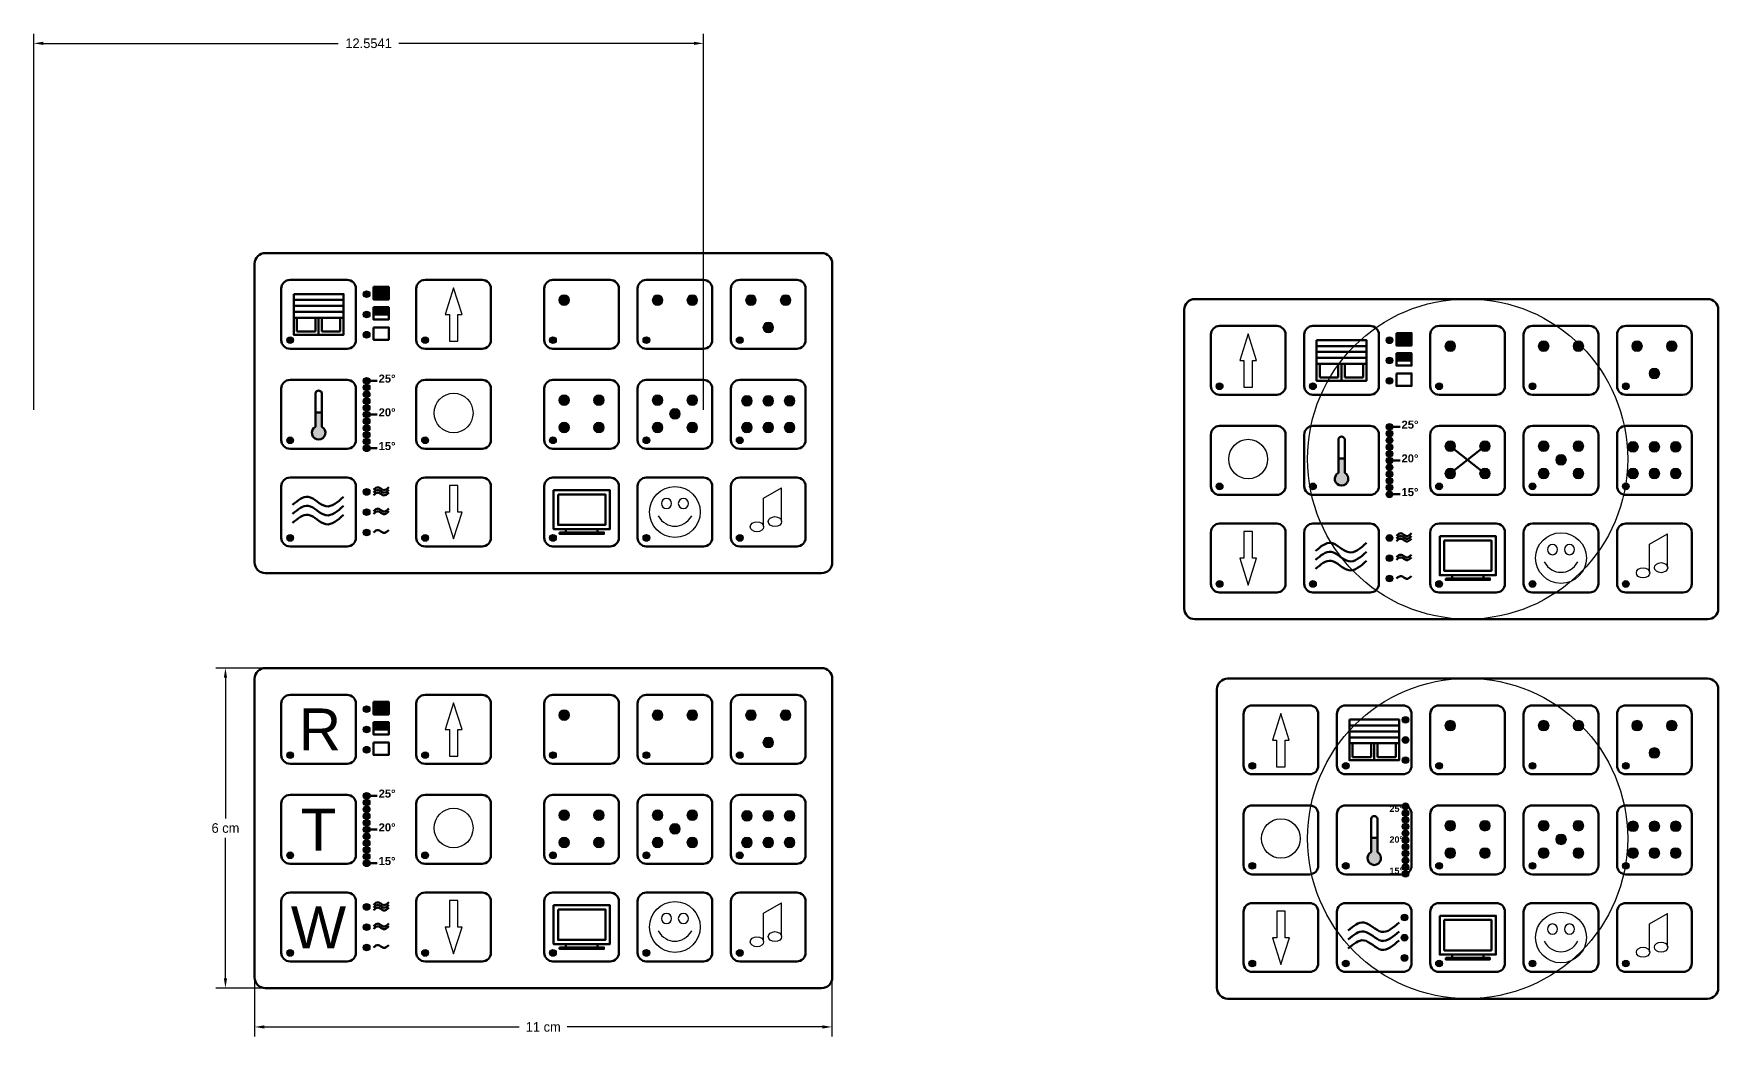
# Model space of a CAD drawing. Header units: centimetres. Extents: x -12 to 94, y -28 to 4.
# Drawn here: x -12.3 to 19.28, y -14.58 to 4.29 of the extents above; entities that cross this region are included whole.
import ezdxf

# ---------------------------------------------------------------- set-up
doc = ezdxf.new("R2010")
doc.units = ezdxf.units.CM
doc.header["$MEASUREMENT"] = 0
doc.layers.add('grafika koło', color=7, linetype='Continuous', lineweight=50)
for name, color, linetype in [('LED_info', 1, 'Continuous'), ('Podświetlenie_klawiszy', 5, 'Continuous'), ('Pole_Touch', 7, 'Continuous'), ('Warstwa 1', 7, 'Continuous'), ('wymiary', 1, 'Continuous')]:
    doc.layers.add(name, color=color, linetype=linetype)
doc.styles.add('0', font='arial.ttf', dxfattribs={"height": 1})
doc.styles.add('1', font='arial.ttf', dxfattribs={"height": 1})
doc.styles.add('2', font='arial.ttf', dxfattribs={"height": 1})
doc.dimstyles.get("Standard").update_dxf_attribs({"dimtxt": 0.18, "dimasz": 0.18, "dimexe": 0.18, "dimexo": 0.0625, "dimgap": 0.09, "dimtad": 0, "dimtih": 1, "dimtoh": 1, "dimdec": 4, "dimzin": 0, "dimdsep": 46, "dimtxsty": 'Standard', "dimcen": 0.09, "dimadec": 0, "dimazin": 0, "dimtfac": 1, "dimtdec": 4, "dimtofl": 0, "dimtmove": 0, "dimatfit": 3, "dimfxl": 1, "dimtolj": 1, "dimtzin": 0, "dimarcsym": 0})

# ---------------------------------------------------------------- blocks, each defined once
blk = doc.blocks.new('Pole_Touch')
at = {"layer": 'Pole_Touch', "lineweight": 100}
blk.add_open_spline([(-0.028, 1.108), (-0.028, 1.108), (1.044, 1.108), (1.044, 1.108), (1.044, 1.108), (1.134, 1.108), (1.208, 1.034), (1.208, 0.944), (1.208, 0.944), (1.208, 0.944), (1.208, -0.019), (1.208, -0.019), (1.208, -0.019), (1.208, -0.109), (1.134, -0.183), (1.044, -0.183), (1.044, -0.183), (1.044, -0.183), (-0.028, -0.183), (-0.028, -0.183), (-0.028, -0.183), (-0.118, -0.183), (-0.192, -0.109), (-0.192, -0.019), (-0.192, -0.019), (-0.192, -0.019), (-0.192, 0.944), (-0.192, 0.944), (-0.192, 0.944), (-0.192, 1.034), (-0.118, 1.108), (-0.028, 1.108)], degree=3, knots=[0, 0, 0, 0, 0.111111, 0.111111, 0.111111, 0.111111, 0.222222, 0.222222, 0.222222, 0.222222, 0.333333, 0.333333, 0.333333, 0.333333, 0.444444, 0.444444, 0.444444, 0.444444, 0.555556, 0.555556, 0.555556, 0.555556, 0.666667, 0.666667, 0.666667, 0.666667, 0.777778, 0.777778, 0.777778, 0.777778, 1, 1, 1, 1], dxfattribs=at)
blk = doc.blocks.new('LED_1')
at = {"layer": 'Podświetlenie_klawiszy'}
blk.add_hatch(color=256, dxfattribs=at).paths.add_polyline_path([(0.0625, 0, 1), (-0.0625, 0, 1)])
blk.add_circle((0, 0), 0.0625, dxfattribs=at)
blk = doc.blocks.new('grafika koło')
h = blk.add_hatch(color=256)
edge = h.paths.add_edge_path()
edge.add_ellipse((0, 0), major_axis=(0, 0.1), ratio=1, start_angle=0, end_angle=360)
at = {"layer": 'grafika koło', "lineweight": 0}
blk.add_ellipse((0, 0), major_axis=(0, 0.1), ratio=1, dxfattribs=at)
blk = doc.blocks.new('LED_info')
at = {"layer": 'LED_info'}
blk.add_hatch(color=256, dxfattribs=at).paths.add_polyline_path([(0.0625, 0, 1), (-0.0625, 0, 1)])
blk.add_circle((0, 0), 0.0625, dxfattribs=at)
blk = doc.blocks.new('*D4')
at = {"layer": 'Defpoints', "color": 0}
for p in [(-8.157, -13.4), (2.665, -13.4), (2.665, -14.313)]:
    blk.add_point(p, dxfattribs=at)
at = {"layer": 'grafika koło', "color": 0, "lineweight": -2}
for p, q in [((-8.157, -13.463), (-8.157, -14.493)), ((2.665, -13.463), (2.665, -14.493)), ((-7.977, -14.313), (-3.196, -14.313)), ((2.485, -14.313), (-2.296, -14.313))]:
    blk.add_line(p, q, dxfattribs=at)
at = {"layer": 'grafika koło', "color": 0}
for points in [[(-7.977, -14.283), (-7.977, -14.343), (-8.157, -14.313)], [(2.485, -14.283), (2.485, -14.343), (2.665, -14.313)]]:
    blk.add_solid(points, dxfattribs=at)
at = {"layer": 'grafika koło', "color": 0, "insert": (-2.746, -14.313), "char_height": 0.18, "attachment_point": 5}
blk.add_mtext('\\A1;11 cm', dxfattribs=at)
blk = doc.blocks.new('*D5')
at = {"layer": 'Defpoints', "color": 0}
for p in [(-8.703, -7.59), (-7.929, -7.59), (-7.929, -13.585)]:
    blk.add_point(p, dxfattribs=at)
at = {"layer": 'grafika koło', "color": 0, "lineweight": -2}
for p, q in [((-7.991, -7.59), (-8.883, -7.59)), ((-8.703, -7.77), (-8.703, -10.408)), ((-8.703, -13.405), (-8.703, -10.768)), ((-7.991, -13.585), (-8.883, -13.585))]:
    blk.add_line(p, q, dxfattribs=at)
at = {"layer": 'grafika koło', "color": 0}
for points in [[(-8.733, -7.77), (-8.673, -7.77), (-8.703, -7.59)], [(-8.733, -13.405), (-8.673, -13.405), (-8.703, -13.585)]]:
    blk.add_solid(points, dxfattribs=at)
at = {"layer": 'grafika koło', "color": 0, "insert": (-8.703, -10.588), "char_height": 0.18, "attachment_point": 5}
blk.add_mtext('\\A1;6 cm', dxfattribs=at)
blk = doc.blocks.new('*D6')
at = {"layer": 'Defpoints', "color": 0}
for p in [(-12.297, 4.111), (-12.297, -2.815), (0.257, -2.815)]:
    blk.add_point(p, dxfattribs=at)
at = {"layer": 'grafika koło', "color": 0, "lineweight": -2}
for p, q in [((-12.297, -2.752), (-12.297, 4.291)), ((-12.117, 4.111), (-6.59, 4.111)), ((0.077, 4.111), (-5.45, 4.111)), ((0.257, -2.752), (0.257, 4.291))]:
    blk.add_line(p, q, dxfattribs=at)
at = {"layer": 'grafika koło', "color": 0}
for points in [[(-12.117, 4.141), (-12.117, 4.081), (-12.297, 4.111)], [(0.077, 4.141), (0.077, 4.081), (0.257, 4.111)]]:
    blk.add_solid(points, dxfattribs=at)
at = {"layer": 'grafika koło', "color": 0, "insert": (-6.02, 4.111), "char_height": 0.18, "attachment_point": 5}
blk.add_mtext('\\A1;12.5541', dxfattribs=at)

msp = doc.modelspace()

# ---------------------------------------------------------------- hatches: boundary and pattern name
at = {"layer": 'grafika koło'}
for points in [[(-6.89678, -3.07095), (-6.89678, -2.80248), (-7.01607, -2.80248), (-7.01607, -3.07095, 4.00225205)], [(12.27556, -3.93362), (12.27556, -3.66515), (12.15627, -3.66515), (12.15627, -3.93362, 4.00225205)], [(12.88887, -11.04137), (12.88887, -10.77289), (12.76957, -10.77289), (12.76957, -11.04137, 4.00225205)]]:
    msp.add_hatch(color=256, dxfattribs=at).paths.add_polyline_path(points)
at = {"layer": 'LED_info'}
for color, points in [(256, [(-5.9936, -2.84206, 1), (-6.1186, -2.84206, 1)]), (256, [(13.17874, -3.70473, 1), (13.05374, -3.70473, 1)]), (256, [(-5.9936, -10.61562, 1), (-6.1186, -10.61562, 1)]), (2, [(13.47645, -10.81247, 1), (13.35145, -10.81247, 1)])]:
    msp.add_hatch(color=color, dxfattribs=at).paths.add_polyline_path(points)

# ---------------------------------------------------------------- linework, layer by layer
at = {"layer": 'grafika koło'}
for p, q in [((2.47014, 0.18322), (-7.95592, 0.18322)), ((-8.15592, -0.01678), (-8.15592, -5.61307)), ((2.67014, -5.61307), (2.67014, -0.01678)), ((-5.92742, -0.48591), (-5.64266, -0.48591)), ((-5.92742, -0.51979), (-5.64266, -0.51979)), ((-5.92742, -0.55367), (-5.64266, -0.55367)), ((-5.92742, -0.58755), (-5.64266, -0.58755)), ((-5.92742, -0.62143), (-5.64266, -0.62143)), ((-7.42324, -0.69615), (-6.4896, -0.69615)), ((-7.42324, -0.80724), (-6.4896, -0.80724)), ((-7.42324, -0.91833), (-6.4896, -0.91833)), ((-5.92742, -0.65531), (-5.64266, -0.65531)), ((-5.92742, -0.86503), (-5.64266, -0.86503)), ((-5.92742, -0.89891), (-5.64266, -0.89891)), ((-5.92742, -0.9328), (-5.64266, -0.9328)), ((9.26802, -0.87944), (9.26802, -6.47574)), ((19.07803, -0.67944), (9.46802, -0.67944)), ((19.27803, -6.47574), (19.27803, -0.87944)), ((-7.42324, -1.02941), (-6.4896, -1.02941)), ((-7.36324, -1.02941), (-7.36324, -1.28657)), ((-7.01642, -1.28657), (-7.01642, -1.02941)), ((-6.95642, -1.02941), (-6.986, -1.02941)), ((-6.95642, -1.02941), (-6.92669, -1.02941)), ((-6.95642, -1.34657), (-6.95642, -1.02941)), ((-6.89642, -1.02941), (-6.89642, -1.28657)), ((-6.5496, -1.28657), (-6.5496, -1.02941)), ((-5.92742, -0.96668), (-5.64266, -0.96668)), ((-7.36324, -1.28657), (-7.01642, -1.28657)), ((-6.89642, -1.28657), (-6.5496, -1.28657)), ((11.7491, -1.55882), (12.68273, -1.55882)), ((13.24492, -1.34858), (13.52968, -1.34858)), ((13.24492, -1.38246), (13.52968, -1.38246)), ((13.24492, -1.41634), (13.52968, -1.41634)), ((13.24492, -1.45022), (13.52968, -1.45022)), ((13.24492, -1.4841), (13.52968, -1.4841)), ((13.24492, -1.51798), (13.52968, -1.51798)), ((11.7491, -1.66991), (12.68273, -1.66991)), ((11.7491, -1.781), (12.68273, -1.781)), ((11.7491, -1.89208), (12.68273, -1.89208)), ((11.8091, -1.89208), (11.8091, -2.14924)), ((12.15591, -2.14924), (12.15591, -1.89208)), ((12.21591, -1.89208), (12.18634, -1.89208)), ((12.21591, -1.89208), (12.24565, -1.89208)), ((12.21591, -2.20924), (12.21591, -1.89208)), ((12.27591, -1.89208), (12.27591, -2.14924)), ((12.62273, -2.14924), (12.62273, -1.89208)), ((13.24492, -1.7277), (13.52968, -1.7277)), ((13.24492, -1.76158), (13.52968, -1.76158)), ((13.24492, -1.79546), (13.52968, -1.79546)), ((13.24492, -1.82934), (13.52968, -1.82934)), ((-5.9936, -2.21019), (-5.8588, -2.21019)), ((11.8091, -2.14924), (12.15591, -2.14924)), ((12.27591, -2.14924), (12.62273, -2.14924)), ((-7.01607, -2.45967), (-7.01607, -3.07095)), ((-6.89678, -2.45967), (-6.89678, -3.07095)), ((-7.01607, -2.80248), (-6.89678, -2.80248)), ((-5.9936, -2.84206), (-5.8588, -2.84206)), ((13.17874, -3.07285), (13.31353, -3.07285)), ((12.15627, -3.32234), (12.15627, -3.93362)), ((12.27556, -3.32234), (12.27556, -3.93362)), ((14.25468, -3.94724), (14.90468, -3.43527)), ((14.25468, -3.43527), (14.90468, -3.94724)), ((-5.9936, -3.47393), (-5.8588, -3.47393)), ((12.15627, -3.66515), (12.27556, -3.66515)), ((13.17874, -3.70473), (13.31353, -3.70473)), ((13.17874, -4.3366), (13.31353, -4.3366)), ((-7.95592, -5.81307), (-3.22602, -5.81307)), ((-3.22602, -5.81307), (2.47014, -5.81307)), ((9.46802, -6.67574), (13.38187, -6.67574)), ((13.38187, -6.67574), (19.07803, -6.67574)), ((-8.15592, -7.79034), (-8.15592, -13.38663)), ((2.47014, -7.59034), (-7.95592, -7.59034)), ((2.67014, -13.38663), (2.67014, -7.79034)), ((19.07803, -7.78719), (10.08132, -7.78719)), ((9.88132, -7.98719), (9.88132, -13.58348)), ((19.27803, -13.58348), (19.27803, -7.98719)), ((-5.92742, -8.25947), (-5.64266, -8.25947)), ((-5.92742, -8.29335), (-5.64266, -8.29335)), ((-5.92742, -8.32723), (-5.64266, -8.32723)), ((-5.92742, -8.36111), (-5.64266, -8.36111)), ((-5.92742, -8.395), (-5.64266, -8.395)), ((-5.92742, -8.42888), (-5.64266, -8.42888)), ((-5.92742, -8.6386), (-5.64266, -8.6386)), ((-5.92742, -8.67248), (-5.64266, -8.67248)), ((-5.92742, -8.70636), (-5.64266, -8.70636)), ((-5.92742, -8.74024), (-5.64266, -8.74024)), ((12.3624, -8.66657), (13.29604, -8.66657)), ((12.3624, -8.77765), (13.29604, -8.77765)), ((12.3624, -8.88874), (13.29604, -8.88874)), ((12.3624, -8.99983), (13.29604, -8.99983)), ((12.4224, -8.99983), (12.4224, -9.25699)), ((12.76922, -9.25699), (12.76922, -8.99983)), ((12.82922, -8.99983), (12.79964, -8.99983)), ((12.82922, -8.99983), (12.85895, -8.99983)), ((12.82922, -9.31699), (12.82922, -8.99983)), ((12.88922, -8.99983), (12.88922, -9.25699)), ((13.23604, -9.25699), (13.23604, -8.99983)), ((12.4224, -9.25699), (12.76922, -9.25699)), ((12.88922, -9.25699), (13.23604, -9.25699)), ((-5.9936, -9.98375), (-5.8588, -9.98375)), ((-5.9936, -10.61562), (-5.8588, -10.61562)), ((12.76957, -10.43009), (12.76957, -11.04137)), ((12.88887, -10.43009), (12.88887, -11.04137)), ((12.76957, -10.77289), (12.88887, -10.77289)), ((-5.9936, -11.2475), (-5.8588, -11.2475)), ((-7.95592, -13.58663), (-3.22602, -13.58663)), ((-3.22602, -13.58663), (2.47014, -13.58663)), ((10.08132, -13.78348), (13.38187, -13.78348)), ((13.38187, -13.78348), (19.07803, -13.78348))]:
    msp.add_line(p, q, dxfattribs=at)
for points in [[(-7.42324, -0.58507), (-6.4896, -0.58507), (-6.4896, -1.34657), (-7.42324, -1.34657)], [(-5.92742, -0.45203), (-5.64266, -0.45203), (-5.64266, -0.68429), (-5.92742, -0.68429)], [(-5.92742, -0.83115), (-5.64266, -0.83115), (-5.64266, -1.06341), (-5.92742, -1.06341)], [(-5.92742, -1.21028), (-5.64266, -1.21028), (-5.64266, -1.44253), (-5.92742, -1.44253)], [(11.7491, -1.44774), (12.68273, -1.44774), (12.68273, -2.20924), (11.7491, -2.20924)], [(13.24492, -1.3147), (13.52968, -1.3147), (13.52968, -1.54695), (13.24492, -1.54695)], [(13.24492, -1.69382), (13.52968, -1.69382), (13.52968, -1.92608), (13.24492, -1.92608)], [(13.24492, -2.07295), (13.52968, -2.07295), (13.52968, -2.3052), (13.24492, -2.3052)], [(-2.55205, -4.26048), (-1.4981, -4.26048), (-1.4981, -4.98805), (-2.55205, -4.98805)], [(-2.46813, -4.33936), (-1.58203, -4.33936), (-1.58203, -4.90917), (-2.46813, -4.90917)], [(-2.43971, -5.0488), (-1.61041, -5.0488), (-1.61041, -5.07831), (-2.43971, -5.07831)], [(-2.32044, -5.0488), (-1.72971, -5.0488), (-1.72971, -4.98805), (-2.32044, -4.98805)], [(14.05584, -5.12315), (15.10979, -5.12315), (15.10979, -5.85072), (14.05584, -5.85072)], [(14.13977, -5.20203), (15.02587, -5.20203), (15.02587, -5.77183), (14.13977, -5.77183)], [(14.16818, -5.91146), (14.99748, -5.91146), (14.99748, -5.94098), (14.16818, -5.94098)], [(14.28745, -5.91146), (14.87819, -5.91146), (14.87819, -5.85072), (14.28745, -5.85072)], [(-5.92742, -8.22559), (-5.64266, -8.22559), (-5.64266, -8.45785), (-5.92742, -8.45785)], [(-5.92742, -8.60471), (-5.64266, -8.60471), (-5.64266, -8.83697), (-5.92742, -8.83697)], [(12.3624, -8.55548), (13.29604, -8.55548), (13.29604, -9.31699), (12.3624, -9.31699)], [(-5.92742, -8.98384), (-5.64266, -8.98384), (-5.64266, -9.2161), (-5.92742, -9.2161)], [(-2.55205, -12.03404), (-1.4981, -12.03404), (-1.4981, -12.76161), (-2.55205, -12.76161)], [(-2.46813, -12.11293), (-1.58203, -12.11293), (-1.58203, -12.68273), (-2.46813, -12.68273)], [(14.05584, -12.23089), (15.10979, -12.23089), (15.10979, -12.95846), (14.05584, -12.95846)], [(14.13977, -12.30978), (15.02587, -12.30978), (15.02587, -12.87958), (14.13977, -12.87958)], [(-2.43971, -12.82236), (-1.61041, -12.82236), (-1.61041, -12.85187), (-2.43971, -12.85187)], [(-2.32044, -12.82236), (-1.72971, -12.82236), (-1.72971, -12.76161), (-2.32044, -12.76161)], [(14.16818, -13.01921), (14.99748, -13.01921), (14.99748, -13.04872), (14.16818, -13.04872)], [(14.28745, -13.01921), (14.87819, -13.01921), (14.87819, -12.95846), (14.28745, -12.95846)]]:
    msp.add_lwpolyline(points, close=True, dxfattribs=at)
for centre, radius, start, end in [((-7.95592, -0.01678), 0.2, 90, 180), ((2.47014, -0.01678), 0.2, 0, 90), ((9.46802, -0.87944), 0.2, 90, 180), ((19.07803, -0.87944), 0.2, 0, 90), ((-6.95642, -2.45291), 0.06003, 353.529248, 186.470752), ((-6.95642, -3.18287), 0.12682, 118.057315, 61.942685), ((12.21591, -3.31557), 0.06003, 353.529248, 186.470752), ((12.21591, -4.04554), 0.12682, 118.057315, 61.942685), ((-7.95592, -5.61307), 0.2, 180, 270), ((2.47014, -5.61307), 0.2, 270, 0), ((9.46802, -6.47574), 0.2, 180, 270), ((19.07803, -6.47574), 0.2, 270, 0), ((-7.95592, -7.79034), 0.2, 90, 180), ((2.47014, -7.79034), 0.2, 0, 90), ((10.08132, -7.98719), 0.2, 90, 180), ((19.07803, -7.98719), 0.2, 0, 90), ((12.82922, -10.42332), 0.06003, 353.529248, 186.470752), ((12.82922, -11.15328), 0.12682, 118.057315, 61.942685), ((-7.95592, -13.38663), 0.2, 180, 270), ((2.47014, -13.38663), 0.2, 270, 0), ((10.08132, -13.58348), 0.2, 180, 270), ((19.07803, -13.58348), 0.2, 270, 0)]:
    msp.add_arc(centre, radius, start, end, dxfattribs=at)
at = {"layer": 'grafika koło', "end_tangent": (0.72480199, 0.68895723)}
for points in [[(-7.44622, -4.53487), (-7.15087, -4.38473), (-6.82024, -4.55994), (-6.4896, -4.38473)], [(-5.92742, -4.24913), (-5.8395, -4.20444), (-5.74108, -4.25659), (-5.64266, -4.20444)], [(-5.92742, -4.2992), (-5.8395, -4.25451), (-5.74108, -4.30666), (-5.64266, -4.25451)], [(-5.92742, -4.34927), (-5.8395, -4.30458), (-5.74108, -4.35674), (-5.64266, -4.30458)], [(-7.44622, -4.70308), (-7.15087, -4.55295), (-6.82024, -4.72816), (-6.4896, -4.55295)], [(-7.44622, -4.8713), (-7.15087, -4.72116), (-6.82024, -4.89637), (-6.4896, -4.72116)], [(-5.92742, -4.64934), (-5.8395, -4.60465), (-5.74108, -4.6568), (-5.64266, -4.60465)], [(-5.92742, -4.69941), (-5.8395, -4.65472), (-5.74108, -4.70688), (-5.64266, -4.65472)], [(-5.92742, -5.04989), (-5.8395, -5.0052), (-5.74108, -5.05736), (-5.64266, -5.0052)], [(11.72612, -5.39754), (12.02147, -5.2474), (12.3521, -5.42261), (12.68273, -5.2474)], [(13.24492, -5.1118), (13.33284, -5.0671), (13.43126, -5.11926), (13.52968, -5.0671)], [(13.24492, -5.16187), (13.33284, -5.11718), (13.43126, -5.16933), (13.52968, -5.11718)], [(13.24492, -5.21194), (13.33284, -5.16725), (13.43126, -5.21941), (13.52968, -5.16725)], [(11.72612, -5.56575), (12.02147, -5.41561), (12.3521, -5.59083), (12.68273, -5.41561)], [(11.72612, -5.73397), (12.02147, -5.58383), (12.3521, -5.75904), (12.68273, -5.58383)], [(13.24492, -5.51201), (13.33284, -5.46732), (13.43126, -5.51947), (13.52968, -5.46732)], [(13.24492, -5.56208), (13.33284, -5.51739), (13.43126, -5.56955), (13.52968, -5.51739)], [(13.24492, -5.91256), (13.33284, -5.86787), (13.43126, -5.92002), (13.52968, -5.86787)], [(-5.92742, -12.02269), (-5.8395, -11.978), (-5.74108, -12.03015), (-5.64266, -11.978)], [(-5.92742, -12.07276), (-5.8395, -12.02807), (-5.74108, -12.08023), (-5.64266, -12.02807)], [(-5.92742, -12.12284), (-5.8395, -12.07814), (-5.74108, -12.1303), (-5.64266, -12.07814)], [(-5.92742, -12.4229), (-5.8395, -12.37821), (-5.74108, -12.43037), (-5.64266, -12.37821)], [(-5.92742, -12.47298), (-5.8395, -12.42828), (-5.74108, -12.48044), (-5.64266, -12.42828)], [(12.33942, -12.50528), (12.63477, -12.35514), (12.9654, -12.53035), (13.29604, -12.35514)], [(12.33942, -12.6735), (12.63477, -12.52336), (12.9654, -12.69857), (13.29604, -12.52336)], [(-5.92742, -12.82345), (-5.8395, -12.77876), (-5.74108, -12.83092), (-5.64266, -12.77876)], [(12.33942, -12.84171), (12.63477, -12.69158), (12.9654, -12.86679), (13.29604, -12.69158)]]:
    msp.add_spline(points, degree=3, dxfattribs=at)
at = {"layer": 'LED_info'}
for centre in [(-6.0561, -2.84206), (13.11624, -3.70473), (-6.0561, -10.61562)]:
    msp.add_circle(centre, 0.0625, dxfattribs=at)
at = {"layer": 'LED_info', "color": 2}
msp.add_circle((13.41395, -10.81247), 0.0625, dxfattribs=at)
at = {"layer": 'Warstwa 1'}
for centre, major_axis, ratio in [((-4.42613, -2.81341), (0, 0.37041), 0.98215491), ((10.46632, -3.67608), (0, 0.37041), 0.98215491), ((1.25939, -4.9438), (0.125, 0), 0.75), ((1.59718, -4.8476), (0.125, 0), 0.75), ((18.20507, -5.71027), (0.125, 0), 0.75), ((17.86728, -5.80647), (0.125, 0), 0.75), ((-4.42613, -10.58698), (0, 0.37041), 0.98215491), ((11.07962, -10.78383), (0, 0.37041), 0.98215491), ((1.25939, -12.71737), (0.125, 0), 0.75), ((1.59718, -12.62117), (0.125, 0), 0.75), ((17.86728, -12.91422), (0.125, 0), 0.75), ((18.20507, -12.81802), (0.125, 0), 0.75)]:
    msp.add_ellipse(centre, major_axis=major_axis, ratio=ratio, dxfattribs=at)
for points, knots in [([(-4.50614, -1.46928), (-4.50614, -1.46928), (-4.50614, -0.96892), (-4.50614, -0.96892), (-4.50614, -0.96892), (-4.50614, -0.96892), (-4.58449, -0.96892), (-4.58449, -0.96892), (-4.58449, -0.96892), (-4.58449, -0.96892), (-4.4259, -0.46857), (-4.4259, -0.46857), (-4.4259, -0.46857), (-4.4259, -0.46857), (-4.26827, -0.96892), (-4.26827, -0.96892), (-4.26827, -0.96892), (-4.26827, -0.96892), (-4.3466, -0.96892), (-4.3466, -0.96892), (-4.3466, -0.96892), (-4.3466, -0.96892), (-4.3466, -1.46928), (-4.3466, -1.46928), (-4.3466, -1.46928), (-4.3466, -1.46928), (-4.50614, -1.46928), (-4.50614, -1.46928)], [0, 0, 0, 0, 0.125, 0.125, 0.125, 0.125, 0.25, 0.25, 0.25, 0.25, 0.375, 0.375, 0.375, 0.375, 0.5, 0.5, 0.5, 0.5, 0.625, 0.625, 0.625, 0.625, 0.75, 0.75, 0.75, 0.75, 1, 1, 1, 1]), ([(10.3863, -2.33195), (10.3863, -2.33195), (10.3863, -1.83159), (10.3863, -1.83159), (10.3863, -1.83159), (10.3863, -1.83159), (10.30796, -1.83159), (10.30796, -1.83159), (10.30796, -1.83159), (10.30796, -1.83159), (10.46655, -1.33124), (10.46655, -1.33124), (10.46655, -1.33124), (10.46655, -1.33124), (10.62418, -1.83159), (10.62418, -1.83159), (10.62418, -1.83159), (10.62418, -1.83159), (10.54584, -1.83159), (10.54584, -1.83159), (10.54584, -1.83159), (10.54584, -1.83159), (10.54584, -2.33195), (10.54584, -2.33195), (10.54584, -2.33195), (10.54584, -2.33195), (10.3863, -2.33195), (10.3863, -2.33195)], [0, 0, 0, 0, 0.125, 0.125, 0.125, 0.125, 0.25, 0.25, 0.25, 0.25, 0.375, 0.375, 0.375, 0.375, 0.5, 0.5, 0.5, 0.5, 0.625, 0.625, 0.625, 0.625, 0.75, 0.75, 0.75, 0.75, 1, 1, 1, 1]), ([(-4.34566, -4.1716), (-4.34566, -4.1716), (-4.34566, -4.67196), (-4.34566, -4.67196), (-4.34566, -4.67196), (-4.34566, -4.67196), (-4.26732, -4.67196), (-4.26732, -4.67196), (-4.26732, -4.67196), (-4.26732, -4.67196), (-4.42591, -5.17232), (-4.42591, -5.17232), (-4.42591, -5.17232), (-4.42591, -5.17232), (-4.58354, -4.67196), (-4.58354, -4.67196), (-4.58354, -4.67196), (-4.58354, -4.67196), (-4.50521, -4.67196), (-4.50521, -4.67196), (-4.50521, -4.67196), (-4.50521, -4.67196), (-4.50521, -4.1716), (-4.50521, -4.1716), (-4.50521, -4.1716), (-4.50521, -4.1716), (-4.34566, -4.1716), (-4.34566, -4.1716)], [0, 0, 0, 0, 0.125, 0.125, 0.125, 0.125, 0.25, 0.25, 0.25, 0.25, 0.375, 0.375, 0.375, 0.375, 0.5, 0.5, 0.5, 0.5, 0.625, 0.625, 0.625, 0.625, 0.75, 0.75, 0.75, 0.75, 1, 1, 1, 1]), ([(-0.75337, -4.66744), (-0.75337, -4.92971), (-0.54064, -5.14244), (-0.27837, -5.14244), (-0.27837, -5.14244), (-0.0161, -5.14244), (0.19663, -4.92971), (0.19663, -4.66744), (0.19663, -4.66744), (0.19663, -4.40517), (-0.0161, -4.19244), (-0.27837, -4.19244), (-0.27837, -4.19244), (-0.54064, -4.19244), (-0.75337, -4.40517), (-0.75337, -4.66744)], [0, 0, 0, 0, 0.2, 0.2, 0.2, 0.2, 0.4, 0.4, 0.4, 0.4, 0.6, 0.6, 0.6, 0.6, 1, 1, 1, 1]), ([(-0.75337, -4.66744), (-0.75337, -4.92971), (-0.54064, -5.14244), (-0.27837, -5.14244), (-0.27837, -5.14244), (-0.0161, -5.14244), (0.19663, -4.92971), (0.19663, -4.66744), (0.19663, -4.66744), (0.19663, -4.40517), (-0.0161, -4.19244), (-0.27837, -4.19244), (-0.27837, -4.19244), (-0.54064, -4.19244), (-0.75337, -4.40517), (-0.75337, -4.66744)], [0, 0, 0, 0, 0.2, 0.2, 0.2, 0.2, 0.4, 0.4, 0.4, 0.4, 0.6, 0.6, 0.6, 0.6, 1, 1, 1, 1]), ([(-0.53171, -4.5091), (-0.53171, -4.45664), (-0.48917, -4.4141), (-0.43671, -4.4141), (-0.43671, -4.4141), (-0.38425, -4.4141), (-0.34171, -4.45664), (-0.34171, -4.5091), (-0.34171, -4.5091), (-0.34171, -4.56156), (-0.38425, -4.6041), (-0.43671, -4.6041), (-0.43671, -4.6041), (-0.48917, -4.6041), (-0.53171, -4.56156), (-0.53171, -4.5091)], [0, 0, 0, 0, 0.2, 0.2, 0.2, 0.2, 0.4, 0.4, 0.4, 0.4, 0.6, 0.6, 0.6, 0.6, 1, 1, 1, 1]), ([(-0.53171, -4.5091), (-0.53171, -4.45664), (-0.48917, -4.4141), (-0.43671, -4.4141), (-0.43671, -4.4141), (-0.38425, -4.4141), (-0.34171, -4.45664), (-0.34171, -4.5091), (-0.34171, -4.5091), (-0.34171, -4.56156), (-0.38425, -4.6041), (-0.43671, -4.6041), (-0.43671, -4.6041), (-0.48917, -4.6041), (-0.53171, -4.56156), (-0.53171, -4.5091)], [0, 0, 0, 0, 0.2, 0.2, 0.2, 0.2, 0.4, 0.4, 0.4, 0.4, 0.6, 0.6, 0.6, 0.6, 1, 1, 1, 1]), ([(-0.21505, -4.5091), (-0.21505, -4.45664), (-0.17251, -4.4141), (-0.12005, -4.4141), (-0.12005, -4.4141), (-0.06759, -4.4141), (-0.02505, -4.45664), (-0.02505, -4.5091), (-0.02505, -4.5091), (-0.02505, -4.56156), (-0.06759, -4.6041), (-0.12005, -4.6041), (-0.12005, -4.6041), (-0.17251, -4.6041), (-0.21505, -4.56156), (-0.21505, -4.5091)], [0, 0, 0, 0, 0.2, 0.2, 0.2, 0.2, 0.4, 0.4, 0.4, 0.4, 0.6, 0.6, 0.6, 0.6, 1, 1, 1, 1]), ([(-0.21505, -4.5091), (-0.21505, -4.45664), (-0.17251, -4.4141), (-0.12005, -4.4141), (-0.12005, -4.4141), (-0.06759, -4.4141), (-0.02505, -4.45664), (-0.02505, -4.5091), (-0.02505, -4.5091), (-0.02505, -4.56156), (-0.06759, -4.6041), (-0.12005, -4.6041), (-0.12005, -4.6041), (-0.17251, -4.6041), (-0.21505, -4.56156), (-0.21505, -4.5091)], [0, 0, 0, 0, 0.2, 0.2, 0.2, 0.2, 0.4, 0.4, 0.4, 0.4, 0.6, 0.6, 0.6, 0.6, 1, 1, 1, 1]), ([(1.38279, -4.93768), (1.38279, -4.93768), (1.38279, -4.43768), (1.38279, -4.43768), (1.38279, -4.43768), (1.38279, -4.43768), (1.38279, -4.40974), (1.38279, -4.40974)], [0, 0, 0, 0, 0.33333333, 0.33333333, 0.33333333, 0.33333333, 1, 1, 1, 1]), ([(1.72078, -4.8383), (1.72078, -4.8383), (1.72078, -4.2166), (1.72078, -4.2166), (1.72078, -4.2166), (1.72078, -4.2166), (1.72078, -4.2166), (1.72078, -4.2166)], [0, 0, 0, 0, 0.33333333, 0.33333333, 0.33333333, 0.33333333, 1, 1, 1, 1]), ([(10.54678, -5.03427), (10.54678, -5.03427), (10.54678, -5.53463), (10.54678, -5.53463), (10.54678, -5.53463), (10.54678, -5.53463), (10.62513, -5.53463), (10.62513, -5.53463), (10.62513, -5.53463), (10.62513, -5.53463), (10.46653, -6.03498), (10.46653, -6.03498), (10.46653, -6.03498), (10.46653, -6.03498), (10.3089, -5.53463), (10.3089, -5.53463), (10.3089, -5.53463), (10.3089, -5.53463), (10.38724, -5.53463), (10.38724, -5.53463), (10.38724, -5.53463), (10.38724, -5.53463), (10.38724, -5.03427), (10.38724, -5.03427), (10.38724, -5.03427), (10.38724, -5.03427), (10.54678, -5.03427), (10.54678, -5.03427)], [0, 0, 0, 0, 0.125, 0.125, 0.125, 0.125, 0.25, 0.25, 0.25, 0.25, 0.375, 0.375, 0.375, 0.375, 0.5, 0.5, 0.5, 0.5, 0.625, 0.625, 0.625, 0.625, 0.75, 0.75, 0.75, 0.75, 1, 1, 1, 1]), ([(15.85452, -5.5301), (15.85452, -5.79237), (16.06725, -6.0051), (16.32952, -6.0051), (16.32952, -6.0051), (16.59179, -6.0051), (16.80452, -5.79237), (16.80452, -5.5301), (16.80452, -5.5301), (16.80452, -5.26783), (16.59179, -5.0551), (16.32952, -5.0551), (16.32952, -5.0551), (16.06725, -5.0551), (15.85452, -5.26783), (15.85452, -5.5301)], [0, 0, 0, 0, 0.2, 0.2, 0.2, 0.2, 0.4, 0.4, 0.4, 0.4, 0.6, 0.6, 0.6, 0.6, 1, 1, 1, 1]), ([(15.85452, -5.5301), (15.85452, -5.79237), (16.06725, -6.0051), (16.32952, -6.0051), (16.32952, -6.0051), (16.59179, -6.0051), (16.80452, -5.79237), (16.80452, -5.5301), (16.80452, -5.5301), (16.80452, -5.26783), (16.59179, -5.0551), (16.32952, -5.0551), (16.32952, -5.0551), (16.06725, -5.0551), (15.85452, -5.26783), (15.85452, -5.5301)], [0, 0, 0, 0, 0.2, 0.2, 0.2, 0.2, 0.4, 0.4, 0.4, 0.4, 0.6, 0.6, 0.6, 0.6, 1, 1, 1, 1]), ([(16.07618, -5.37176), (16.07618, -5.3193), (16.11872, -5.27676), (16.17118, -5.27676), (16.17118, -5.27676), (16.22364, -5.27676), (16.26618, -5.3193), (16.26618, -5.37176), (16.26618, -5.37176), (16.26618, -5.42422), (16.22364, -5.46676), (16.17118, -5.46676), (16.17118, -5.46676), (16.11872, -5.46676), (16.07618, -5.42422), (16.07618, -5.37176)], [0, 0, 0, 0, 0.2, 0.2, 0.2, 0.2, 0.4, 0.4, 0.4, 0.4, 0.6, 0.6, 0.6, 0.6, 1, 1, 1, 1]), ([(16.07618, -5.37176), (16.07618, -5.3193), (16.11872, -5.27676), (16.17118, -5.27676), (16.17118, -5.27676), (16.22364, -5.27676), (16.26618, -5.3193), (16.26618, -5.37176), (16.26618, -5.37176), (16.26618, -5.42422), (16.22364, -5.46676), (16.17118, -5.46676), (16.17118, -5.46676), (16.11872, -5.46676), (16.07618, -5.42422), (16.07618, -5.37176)], [0, 0, 0, 0, 0.2, 0.2, 0.2, 0.2, 0.4, 0.4, 0.4, 0.4, 0.6, 0.6, 0.6, 0.6, 1, 1, 1, 1]), ([(16.39284, -5.37176), (16.39284, -5.3193), (16.43538, -5.27676), (16.48784, -5.27676), (16.48784, -5.27676), (16.5403, -5.27676), (16.58284, -5.3193), (16.58284, -5.37176), (16.58284, -5.37176), (16.58284, -5.42422), (16.5403, -5.46676), (16.48784, -5.46676), (16.48784, -5.46676), (16.43538, -5.46676), (16.39284, -5.42422), (16.39284, -5.37176)], [0, 0, 0, 0, 0.2, 0.2, 0.2, 0.2, 0.4, 0.4, 0.4, 0.4, 0.6, 0.6, 0.6, 0.6, 1, 1, 1, 1]), ([(16.39284, -5.37176), (16.39284, -5.3193), (16.43538, -5.27676), (16.48784, -5.27676), (16.48784, -5.27676), (16.5403, -5.27676), (16.58284, -5.3193), (16.58284, -5.37176), (16.58284, -5.37176), (16.58284, -5.42422), (16.5403, -5.46676), (16.48784, -5.46676), (16.48784, -5.46676), (16.43538, -5.46676), (16.39284, -5.42422), (16.39284, -5.37176)], [0, 0, 0, 0, 0.2, 0.2, 0.2, 0.2, 0.4, 0.4, 0.4, 0.4, 0.6, 0.6, 0.6, 0.6, 1, 1, 1, 1]), ([(17.99069, -5.80035), (17.99069, -5.80035), (17.99069, -5.30035), (17.99069, -5.30035), (17.99069, -5.30035), (17.99069, -5.30035), (17.99069, -5.2724), (17.99069, -5.2724)], [0, 0, 0, 0, 0.33333333, 0.33333333, 0.33333333, 0.33333333, 1, 1, 1, 1]), ([(18.32867, -5.70097), (18.32867, -5.70097), (18.32867, -5.07927), (18.32867, -5.07927), (18.32867, -5.07927), (18.32867, -5.07927), (18.32867, -5.07927), (18.32867, -5.07927)], [0, 0, 0, 0, 0.33333333, 0.33333333, 0.33333333, 0.33333333, 1, 1, 1, 1]), ([(-4.50614, -9.24284), (-4.50614, -9.24284), (-4.50614, -8.74249), (-4.50614, -8.74249), (-4.50614, -8.74249), (-4.50614, -8.74249), (-4.58449, -8.74249), (-4.58449, -8.74249), (-4.58449, -8.74249), (-4.58449, -8.74249), (-4.4259, -8.24213), (-4.4259, -8.24213), (-4.4259, -8.24213), (-4.4259, -8.24213), (-4.26827, -8.74249), (-4.26827, -8.74249), (-4.26827, -8.74249), (-4.26827, -8.74249), (-4.3466, -8.74249), (-4.3466, -8.74249), (-4.3466, -8.74249), (-4.3466, -8.74249), (-4.3466, -9.24284), (-4.3466, -9.24284), (-4.3466, -9.24284), (-4.3466, -9.24284), (-4.50614, -9.24284), (-4.50614, -9.24284)], [0, 0, 0, 0, 0.125, 0.125, 0.125, 0.125, 0.25, 0.25, 0.25, 0.25, 0.375, 0.375, 0.375, 0.375, 0.5, 0.5, 0.5, 0.5, 0.625, 0.625, 0.625, 0.625, 0.75, 0.75, 0.75, 0.75, 1, 1, 1, 1]), ([(10.9996, -9.43969), (10.9996, -9.43969), (10.9996, -8.93934), (10.9996, -8.93934), (10.9996, -8.93934), (10.9996, -8.93934), (10.92126, -8.93934), (10.92126, -8.93934), (10.92126, -8.93934), (10.92126, -8.93934), (11.07985, -8.43898), (11.07985, -8.43898), (11.07985, -8.43898), (11.07985, -8.43898), (11.23748, -8.93934), (11.23748, -8.93934), (11.23748, -8.93934), (11.23748, -8.93934), (11.15915, -8.93934), (11.15915, -8.93934), (11.15915, -8.93934), (11.15915, -8.93934), (11.15915, -9.43969), (11.15915, -9.43969), (11.15915, -9.43969), (11.15915, -9.43969), (10.9996, -9.43969), (10.9996, -9.43969)], [0, 0, 0, 0, 0.125, 0.125, 0.125, 0.125, 0.25, 0.25, 0.25, 0.25, 0.375, 0.375, 0.375, 0.375, 0.5, 0.5, 0.5, 0.5, 0.625, 0.625, 0.625, 0.625, 0.75, 0.75, 0.75, 0.75, 1, 1, 1, 1]), ([(-4.34566, -11.94517), (-4.34566, -11.94517), (-4.34566, -12.44552), (-4.34566, -12.44552), (-4.34566, -12.44552), (-4.34566, -12.44552), (-4.26732, -12.44552), (-4.26732, -12.44552), (-4.26732, -12.44552), (-4.26732, -12.44552), (-4.42591, -12.94588), (-4.42591, -12.94588), (-4.42591, -12.94588), (-4.42591, -12.94588), (-4.58354, -12.44552), (-4.58354, -12.44552), (-4.58354, -12.44552), (-4.58354, -12.44552), (-4.50521, -12.44552), (-4.50521, -12.44552), (-4.50521, -12.44552), (-4.50521, -12.44552), (-4.50521, -11.94517), (-4.50521, -11.94517), (-4.50521, -11.94517), (-4.50521, -11.94517), (-4.34566, -11.94517), (-4.34566, -11.94517)], [0, 0, 0, 0, 0.125, 0.125, 0.125, 0.125, 0.25, 0.25, 0.25, 0.25, 0.375, 0.375, 0.375, 0.375, 0.5, 0.5, 0.5, 0.5, 0.625, 0.625, 0.625, 0.625, 0.75, 0.75, 0.75, 0.75, 1, 1, 1, 1]), ([(-0.75337, -12.441), (-0.75337, -12.70327), (-0.54064, -12.916), (-0.27837, -12.916), (-0.27837, -12.916), (-0.0161, -12.916), (0.19663, -12.70327), (0.19663, -12.441), (0.19663, -12.441), (0.19663, -12.17873), (-0.0161, -11.966), (-0.27837, -11.966), (-0.27837, -11.966), (-0.54064, -11.966), (-0.75337, -12.17873), (-0.75337, -12.441)], [0, 0, 0, 0, 0.2, 0.2, 0.2, 0.2, 0.4, 0.4, 0.4, 0.4, 0.6, 0.6, 0.6, 0.6, 1, 1, 1, 1]), ([(-0.75337, -12.441), (-0.75337, -12.70327), (-0.54064, -12.916), (-0.27837, -12.916), (-0.27837, -12.916), (-0.0161, -12.916), (0.19663, -12.70327), (0.19663, -12.441), (0.19663, -12.441), (0.19663, -12.17873), (-0.0161, -11.966), (-0.27837, -11.966), (-0.27837, -11.966), (-0.54064, -11.966), (-0.75337, -12.17873), (-0.75337, -12.441)], [0, 0, 0, 0, 0.2, 0.2, 0.2, 0.2, 0.4, 0.4, 0.4, 0.4, 0.6, 0.6, 0.6, 0.6, 1, 1, 1, 1]), ([(1.72078, -12.61186), (1.72078, -12.61186), (1.72078, -11.99017), (1.72078, -11.99017), (1.72078, -11.99017), (1.72078, -11.99017), (1.72078, -11.99017), (1.72078, -11.99017)], [0, 0, 0, 0, 0.33333333, 0.33333333, 0.33333333, 0.33333333, 1, 1, 1, 1]), ([(-0.53171, -12.28266), (-0.53171, -12.2302), (-0.48917, -12.18766), (-0.43671, -12.18766), (-0.43671, -12.18766), (-0.38425, -12.18766), (-0.34171, -12.2302), (-0.34171, -12.28266), (-0.34171, -12.28266), (-0.34171, -12.33512), (-0.38425, -12.37766), (-0.43671, -12.37766), (-0.43671, -12.37766), (-0.48917, -12.37766), (-0.53171, -12.33512), (-0.53171, -12.28266)], [0, 0, 0, 0, 0.2, 0.2, 0.2, 0.2, 0.4, 0.4, 0.4, 0.4, 0.6, 0.6, 0.6, 0.6, 1, 1, 1, 1]), ([(-0.53171, -12.28266), (-0.53171, -12.2302), (-0.48917, -12.18766), (-0.43671, -12.18766), (-0.43671, -12.18766), (-0.38425, -12.18766), (-0.34171, -12.2302), (-0.34171, -12.28266), (-0.34171, -12.28266), (-0.34171, -12.33512), (-0.38425, -12.37766), (-0.43671, -12.37766), (-0.43671, -12.37766), (-0.48917, -12.37766), (-0.53171, -12.33512), (-0.53171, -12.28266)], [0, 0, 0, 0, 0.2, 0.2, 0.2, 0.2, 0.4, 0.4, 0.4, 0.4, 0.6, 0.6, 0.6, 0.6, 1, 1, 1, 1]), ([(-0.21505, -12.28266), (-0.21505, -12.2302), (-0.17251, -12.18766), (-0.12005, -12.18766), (-0.12005, -12.18766), (-0.06759, -12.18766), (-0.02505, -12.2302), (-0.02505, -12.28266), (-0.02505, -12.28266), (-0.02505, -12.33512), (-0.06759, -12.37766), (-0.12005, -12.37766), (-0.12005, -12.37766), (-0.17251, -12.37766), (-0.21505, -12.33512), (-0.21505, -12.28266)], [0, 0, 0, 0, 0.2, 0.2, 0.2, 0.2, 0.4, 0.4, 0.4, 0.4, 0.6, 0.6, 0.6, 0.6, 1, 1, 1, 1]), ([(-0.21505, -12.28266), (-0.21505, -12.2302), (-0.17251, -12.18766), (-0.12005, -12.18766), (-0.12005, -12.18766), (-0.06759, -12.18766), (-0.02505, -12.2302), (-0.02505, -12.28266), (-0.02505, -12.28266), (-0.02505, -12.33512), (-0.06759, -12.37766), (-0.12005, -12.37766), (-0.12005, -12.37766), (-0.17251, -12.37766), (-0.21505, -12.33512), (-0.21505, -12.28266)], [0, 0, 0, 0, 0.2, 0.2, 0.2, 0.2, 0.4, 0.4, 0.4, 0.4, 0.6, 0.6, 0.6, 0.6, 1, 1, 1, 1]), ([(1.38279, -12.71125), (1.38279, -12.71125), (1.38279, -12.21125), (1.38279, -12.21125), (1.38279, -12.21125), (1.38279, -12.21125), (1.38279, -12.1833), (1.38279, -12.1833)], [0, 0, 0, 0, 0.33333333, 0.33333333, 0.33333333, 0.33333333, 1, 1, 1, 1]), ([(11.16008, -12.14202), (11.16008, -12.14202), (11.16008, -12.64237), (11.16008, -12.64237), (11.16008, -12.64237), (11.16008, -12.64237), (11.23843, -12.64237), (11.23843, -12.64237), (11.23843, -12.64237), (11.23843, -12.64237), (11.07984, -13.14273), (11.07984, -13.14273), (11.07984, -13.14273), (11.07984, -13.14273), (10.9222, -12.64237), (10.9222, -12.64237), (10.9222, -12.64237), (10.9222, -12.64237), (11.00054, -12.64237), (11.00054, -12.64237), (11.00054, -12.64237), (11.00054, -12.64237), (11.00054, -12.14202), (11.00054, -12.14202), (11.00054, -12.14202), (11.00054, -12.14202), (11.16008, -12.14202), (11.16008, -12.14202)], [0, 0, 0, 0, 0.125, 0.125, 0.125, 0.125, 0.25, 0.25, 0.25, 0.25, 0.375, 0.375, 0.375, 0.375, 0.5, 0.5, 0.5, 0.5, 0.625, 0.625, 0.625, 0.625, 0.75, 0.75, 0.75, 0.75, 1, 1, 1, 1]), ([(15.85452, -12.63785), (15.85452, -12.90012), (16.06725, -13.11285), (16.32952, -13.11285), (16.32952, -13.11285), (16.59179, -13.11285), (16.80452, -12.90012), (16.80452, -12.63785), (16.80452, -12.63785), (16.80452, -12.37558), (16.59179, -12.16285), (16.32952, -12.16285), (16.32952, -12.16285), (16.06725, -12.16285), (15.85452, -12.37558), (15.85452, -12.63785)], [0, 0, 0, 0, 0.2, 0.2, 0.2, 0.2, 0.4, 0.4, 0.4, 0.4, 0.6, 0.6, 0.6, 0.6, 1, 1, 1, 1]), ([(15.85452, -12.63785), (15.85452, -12.90012), (16.06725, -13.11285), (16.32952, -13.11285), (16.32952, -13.11285), (16.59179, -13.11285), (16.80452, -12.90012), (16.80452, -12.63785), (16.80452, -12.63785), (16.80452, -12.37558), (16.59179, -12.16285), (16.32952, -12.16285), (16.32952, -12.16285), (16.06725, -12.16285), (15.85452, -12.37558), (15.85452, -12.63785)], [0, 0, 0, 0, 0.2, 0.2, 0.2, 0.2, 0.4, 0.4, 0.4, 0.4, 0.6, 0.6, 0.6, 0.6, 1, 1, 1, 1]), ([(18.32867, -12.80872), (18.32867, -12.80872), (18.32867, -12.18702), (18.32867, -12.18702), (18.32867, -12.18702), (18.32867, -12.18702), (18.32867, -12.18702), (18.32867, -12.18702)], [0, 0, 0, 0, 0.33333333, 0.33333333, 0.33333333, 0.33333333, 1, 1, 1, 1]), ([(16.07618, -12.47951), (16.07618, -12.42705), (16.11872, -12.38451), (16.17118, -12.38451), (16.17118, -12.38451), (16.22364, -12.38451), (16.26618, -12.42705), (16.26618, -12.47951), (16.26618, -12.47951), (16.26618, -12.53197), (16.22364, -12.57451), (16.17118, -12.57451), (16.17118, -12.57451), (16.11872, -12.57451), (16.07618, -12.53197), (16.07618, -12.47951)], [0, 0, 0, 0, 0.2, 0.2, 0.2, 0.2, 0.4, 0.4, 0.4, 0.4, 0.6, 0.6, 0.6, 0.6, 1, 1, 1, 1]), ([(16.07618, -12.47951), (16.07618, -12.42705), (16.11872, -12.38451), (16.17118, -12.38451), (16.17118, -12.38451), (16.22364, -12.38451), (16.26618, -12.42705), (16.26618, -12.47951), (16.26618, -12.47951), (16.26618, -12.53197), (16.22364, -12.57451), (16.17118, -12.57451), (16.17118, -12.57451), (16.11872, -12.57451), (16.07618, -12.53197), (16.07618, -12.47951)], [0, 0, 0, 0, 0.2, 0.2, 0.2, 0.2, 0.4, 0.4, 0.4, 0.4, 0.6, 0.6, 0.6, 0.6, 1, 1, 1, 1]), ([(16.39284, -12.47951), (16.39284, -12.42705), (16.43538, -12.38451), (16.48784, -12.38451), (16.48784, -12.38451), (16.5403, -12.38451), (16.58284, -12.42705), (16.58284, -12.47951), (16.58284, -12.47951), (16.58284, -12.53197), (16.5403, -12.57451), (16.48784, -12.57451), (16.48784, -12.57451), (16.43538, -12.57451), (16.39284, -12.53197), (16.39284, -12.47951)], [0, 0, 0, 0, 0.2, 0.2, 0.2, 0.2, 0.4, 0.4, 0.4, 0.4, 0.6, 0.6, 0.6, 0.6, 1, 1, 1, 1]), ([(16.39284, -12.47951), (16.39284, -12.42705), (16.43538, -12.38451), (16.48784, -12.38451), (16.48784, -12.38451), (16.5403, -12.38451), (16.58284, -12.42705), (16.58284, -12.47951), (16.58284, -12.47951), (16.58284, -12.53197), (16.5403, -12.57451), (16.48784, -12.57451), (16.48784, -12.57451), (16.43538, -12.57451), (16.39284, -12.53197), (16.39284, -12.47951)], [0, 0, 0, 0, 0.2, 0.2, 0.2, 0.2, 0.4, 0.4, 0.4, 0.4, 0.6, 0.6, 0.6, 0.6, 1, 1, 1, 1]), ([(17.99069, -12.9081), (17.99069, -12.9081), (17.99069, -12.4081), (17.99069, -12.4081), (17.99069, -12.4081), (17.99069, -12.4081), (17.99069, -12.38015), (17.99069, -12.38015)], [0, 0, 0, 0, 0.33333333, 0.33333333, 0.33333333, 0.33333333, 1, 1, 1, 1])]:
    msp.add_open_spline(points, degree=3, knots=knots, dxfattribs=at)
for points in [[(1.38279, -4.40974), (1.38279, -4.40974), (1.72078, -4.2166), (1.72078, -4.2166)], [(-0.59503, -4.73852), (-0.43671, -5.0003), (-0.12003, -5.0003), (0.03829, -4.73852)], [(17.99069, -5.2724), (17.99069, -5.2724), (18.32867, -5.07927), (18.32867, -5.07927)], [(16.01286, -5.60118), (16.17118, -5.86296), (16.48786, -5.86296), (16.64618, -5.60118)], [(1.38279, -12.1833), (1.38279, -12.1833), (1.72078, -11.99017), (1.72078, -11.99017)], [(17.99069, -12.38015), (17.99069, -12.38015), (18.32867, -12.18702), (18.32867, -12.18702)], [(-0.59503, -12.51208), (-0.43671, -12.77386), (-0.12003, -12.77386), (0.03829, -12.51208)], [(16.01286, -12.70893), (16.17118, -12.97071), (16.48786, -12.97071), (16.64618, -12.70893)]]:
    msp.add_open_spline(points, degree=3, dxfattribs=at)
at = {"layer": 'wymiary'}
for centre in [(14.57968, -3.675), (14.57968, -10.78275)]:
    msp.add_circle(centre, 3, dxfattribs=at)

# ---------------------------------------------------------------- block references
for p in [(-7.46402, -1.42686), (-4.93412, -1.42686), (-2.53627, -1.42686), (-0.78627, -1.42686), (0.96373, -1.42686), (9.95832, -2.28953), (11.70832, -2.28953), (14.07162, -2.28953), (15.82162, -2.28953), (17.57162, -2.28953), (-7.46402, -3.30116), (-4.93412, -3.30116), (-2.53627, -3.30116), (-0.78627, -3.30116), (0.96373, -3.30116), (9.95832, -4.16383), (11.70832, -4.16383), (14.07162, -4.16383), (15.82162, -4.16383), (17.57162, -4.16383), (-7.46402, -5.12987), (-4.93412, -5.12987), (-2.53627, -5.12987), (-0.78627, -5.12987), (0.96373, -5.12987), (9.95832, -5.99254), (11.70832, -5.99254), (14.07162, -5.99254), (15.82162, -5.99254), (17.57162, -5.99254), (-7.46402, -9.20043), (-4.93412, -9.20043), (-2.53627, -9.20043), (-0.78627, -9.20043), (0.96373, -9.20043), (10.57162, -9.39728), (12.32162, -9.39728), (14.07162, -9.39728), (15.82162, -9.39728), (17.57162, -9.39728), (-7.46402, -11.07473), (-4.93412, -11.07473), (-2.53627, -11.07473), (-0.78627, -11.07473), (0.96373, -11.07473), (10.57162, -11.27158), (12.32162, -11.27158), (14.07162, -11.27158), (15.82162, -11.27158), (17.57162, -11.27158), (-7.46402, -12.90344), (-4.93412, -12.90344), (-2.53627, -12.90344), (-0.78627, -12.90344), (0.96373, -12.90344), (10.57162, -13.10029), (12.32162, -13.10029), (14.07162, -13.10029), (15.82162, -13.10029), (17.57162, -13.10029)]:
    msp.add_blockref('Pole_Touch', p)
at = {"layer": 'grafika koło'}
for p in [(-2.35322, -0.6983), (-0.60322, -0.6983), (0.04678, -0.6983), (1.14678, -0.6983), (1.79678, -0.6983), (1.47178, -1.21027), (14.25468, -1.56097), (16.00468, -1.56097), (16.65468, -1.56097), (17.75468, -1.56097), (18.40468, -1.56097), (18.07968, -2.07293), (-2.35322, -2.5726), (-1.70322, -2.5726), (-0.60322, -2.5726), (0.04678, -2.5726), (1.07178, -2.58457), (1.47178, -2.58457), (1.87178, -2.58457), (-0.27822, -2.82859), (-2.35322, -3.08457), (-1.70322, -3.08457), (-0.60322, -3.08457), (0.04678, -3.08457), (1.07178, -3.08457), (1.47178, -3.08457), (1.87178, -3.08457), (14.25468, -3.43527), (14.90468, -3.43527), (16.00468, -3.43527), (16.65468, -3.43527), (17.67967, -3.44724), (18.07967, -3.44724), (18.47967, -3.44724), (16.32968, -3.69125), (14.25468, -3.94724), (14.90468, -3.94724), (16.00468, -3.94724), (16.65468, -3.94724), (17.67967, -3.94724), (18.07967, -3.94724), (18.47967, -3.94724), (-2.35322, -8.47186), (-0.60322, -8.47186), (0.04678, -8.47186), (1.14678, -8.47186), (1.79678, -8.47186), (14.25468, -8.66872), (16.00468, -8.66872), (16.65468, -8.66872), (17.75468, -8.66872), (18.40468, -8.66872), (1.47178, -8.98383), (18.07968, -9.18068), (-2.35322, -10.34617), (-1.70322, -10.34617), (-0.60322, -10.34617), (0.04678, -10.34617), (1.07178, -10.35813), (1.47178, -10.35813), (1.87178, -10.35813), (-0.27822, -10.60215), (14.25468, -10.54302), (14.90468, -10.54302), (16.00468, -10.54302), (16.32968, -10.799), (16.65468, -10.54302), (17.67967, -10.55498), (18.07967, -10.55498), (18.47967, -10.55498), (-2.35322, -10.85813), (-1.70322, -10.85813), (-0.60322, -10.85813), (0.04678, -10.85813), (1.07178, -10.85813), (1.47178, -10.85813), (1.87178, -10.85813), (14.25468, -11.05498), (14.90468, -11.05498), (16.00468, -11.05498), (16.65468, -11.05498), (17.67967, -11.05498), (18.07967, -11.05498), (18.47967, -11.05498)]:
    msp.add_blockref('grafika koło', p, dxfattribs=at)
at = {"layer": 'LED_info'}
for p in [(-6.0561, -0.58863), (-6.0561, -0.96776), (-6.0561, -1.34688), (13.11624, -1.4513), (13.11624, -1.83043), (-6.0561, -2.21019), (13.11624, -2.20955), (-6.0561, -2.33656), (-6.0561, -2.46294), (-6.0561, -2.58931), (-6.0561, -2.71568), (-6.0561, -2.96843), (-6.0561, -3.09481), (13.11624, -3.07285), (13.11624, -3.19923), (-6.0561, -3.22118), (-6.0561, -3.34756), (-6.0561, -3.47393), (13.11624, -3.3256), (13.11624, -3.45198), (13.11624, -3.57835), (13.11624, -3.8311), (13.11624, -3.95748), (13.11624, -4.08385), (-6.0561, -4.29164), (13.11624, -4.21023), (13.11624, -4.3366), (-6.0561, -4.67077), (-6.0561, -5.04989), (13.11624, -5.15431), (13.11624, -5.53344), (13.11624, -5.91256), (-6.0561, -8.3622), (13.41395, -8.55905), (-6.0561, -8.74132), (-6.0561, -9.12044), (13.41395, -8.93817), (13.41395, -9.3173), (-6.0561, -9.98375), (-6.0561, -10.11012), (-6.0561, -10.2365), (-6.0561, -10.36287), (13.41395, -10.1806), (13.41395, -10.30697), (13.41395, -10.43335), (-6.0561, -10.48925), (-6.0561, -10.742), (13.41395, -10.55972), (13.41395, -10.6861), (-6.0561, -10.86837), (-6.0561, -10.99475), (13.41395, -10.93885), (13.41395, -11.06522), (-6.0561, -11.12112), (-6.0561, -11.2475), (13.41395, -11.1916), (13.41395, -11.31797), (13.41395, -11.44435), (-6.0561, -12.06521), (13.39489, -12.26206), (-6.0561, -12.44433), (13.39489, -12.64118), (-6.0561, -12.82345), (13.39489, -13.02031)]:
    msp.add_blockref('LED_info', p, dxfattribs=at)
at = {"layer": 'wymiary'}
for p in [(-7.49157, -1.45035), (-4.96167, -1.45035), (-2.56382, -1.45035), (-0.81382, -1.45035), (0.93618, -1.45035), (9.93077, -2.31302), (11.68077, -2.31302), (14.04407, -2.31302), (15.79407, -2.31302), (17.54407, -2.31302), (-7.49157, -3.32465), (-4.96167, -3.32465), (-2.56382, -3.32465), (-0.81382, -3.32465), (0.93618, -3.32465), (9.93077, -4.18732), (11.68077, -4.18732), (14.04407, -4.18732), (15.79407, -4.18732), (17.54407, -4.18732), (-7.49157, -5.15336), (-4.96167, -5.15336), (-2.56382, -5.15336), (-0.81382, -5.15336), (0.93618, -5.15336), (9.93077, -6.01603), (11.68077, -6.01603), (14.04407, -6.01603), (15.79407, -6.01603), (17.54407, -6.01603), (-7.49157, -9.22391), (-4.96167, -9.22391), (-2.56382, -9.22391), (-0.81382, -9.22391), (0.93618, -9.22391), (10.54407, -9.42076), (12.29407, -9.42076), (14.04407, -9.42076), (15.79407, -9.42076), (17.54407, -9.42076), (-7.49157, -11.09821), (-4.96167, -11.09821), (-2.56382, -11.09821), (-0.81382, -11.09821), (0.93618, -11.09821), (10.54407, -11.29506), (12.29407, -11.29506), (14.04407, -11.29506), (15.79407, -11.29506), (17.54407, -11.29506), (-7.49157, -12.92692), (-4.96167, -12.92692), (-2.56382, -12.92692), (-0.81382, -12.92692), (0.93618, -12.92692), (10.54407, -13.12377), (12.29407, -13.12377), (14.04407, -13.12377), (15.79407, -13.12377), (17.54407, -13.12377)]:
    msp.add_blockref('LED_1', p, dxfattribs=at)

# ---------------------------------------------------------------- texts
at = {"layer": 'grafika koło', "width": 0.2267002, "attachment_point": 1}
for s, insert, char_height in [('{\\f@Arial Unicode MS|b1|i0|c238|p34;25%%D}', (-5.8317, -2.09337), 0.15), ('{\\f@Arial Unicode MS|b1|i0|c238|p34;20%%D}', (-5.8317, -2.72524), 0.15), ('{\\f@Arial Unicode MS|b1|i0|c238|p34;25%%D}', (13.34064, -2.95604), 0.15), ('{\\f@Arial Unicode MS|b1|i0|c238|p34;15%%D}', (-5.8317, -3.35712), 0.15), ('{\\f@Arial Unicode MS|b1|i0|c238|p34;20%%D}', (13.34064, -3.58791), 0.15), ('{\\f@Arial Unicode MS|b1|i0|c238|p34;15%%D}', (13.34064, -4.21979), 0.15), ('{\\f@Arial Unicode MS|b1|i0|c238|p34;25%%D}', (-5.8317, -9.86693), 0.15), ('{\\f@Arial Unicode MS|b1|i0|c238|p34;25%%D}', (13.11529, -10.1638), 0.12), ('{\\f@Arial Unicode MS|b1|i0|c238|p34;20%%D}', (-5.8317, -10.49881), 0.15), ('{\\f@Arial Unicode MS|b1|i0|c238|p34;20%%D}', (13.11529, -10.74254), 0.12), ('{\\f@Arial Unicode MS|b1|i0|c238|p34;15%%D}', (-5.8317, -11.13068), 0.15), ('{\\f@Arial Unicode MS|b1|i0|c238|p34;15%%D}', (13.11529, -11.32753), 0.12)]:
    msp.add_mtext(s, dxfattribs=dict(at, insert=insert, char_height=char_height))
at = {"layer": 'Warstwa 1', "oblique": -0.000002}
for s, style, p in [('R', '0', (-7.32803, -9.13302)), ('T', '1', (-7.29312, -11.0085)), ('W', '2', (-7.4768, -12.84114))]:
    msp.add_text(s, height=0.78507, dxfattribs=dict(at, style=style)).set_placement(p)

# ---------------------------------------------------------------- dimensions: what is measured, and where the dimension line sits
at = {"layer": 'grafika koło'}
dim = msp.add_aligned_dim(p1=(0.25711, -2.81492), p2=(-12.29697, -2.81492), distance=-6.92616, dimstyle='Standard', dxfattribs=at)
dim.commit()
dim.dimension.update_dxf_attribs({"geometry": '*D6', "text_midpoint": (-6.01993, 4.11124)})
for p1, p2, distance, text, picture, middle in [((-7.92873, -13.58508), (-7.92873, -7.59034), 0.77387, '6 cm', '*D5', (-8.7026, -10.58771)), ((-8.15713, -13.40034), (2.66473, -13.40034), -0.91283, '11 cm', '*D4', (-2.7462, -14.31317))]:
    dim = msp.add_aligned_dim(p1=p1, p2=p2, distance=distance, text=text, dimstyle='Standard', dxfattribs=at)
    dim.commit()
    dim.dimension.update_dxf_attribs({"geometry": picture, "text_midpoint": middle})

doc.saveas('drawing.dxf')
